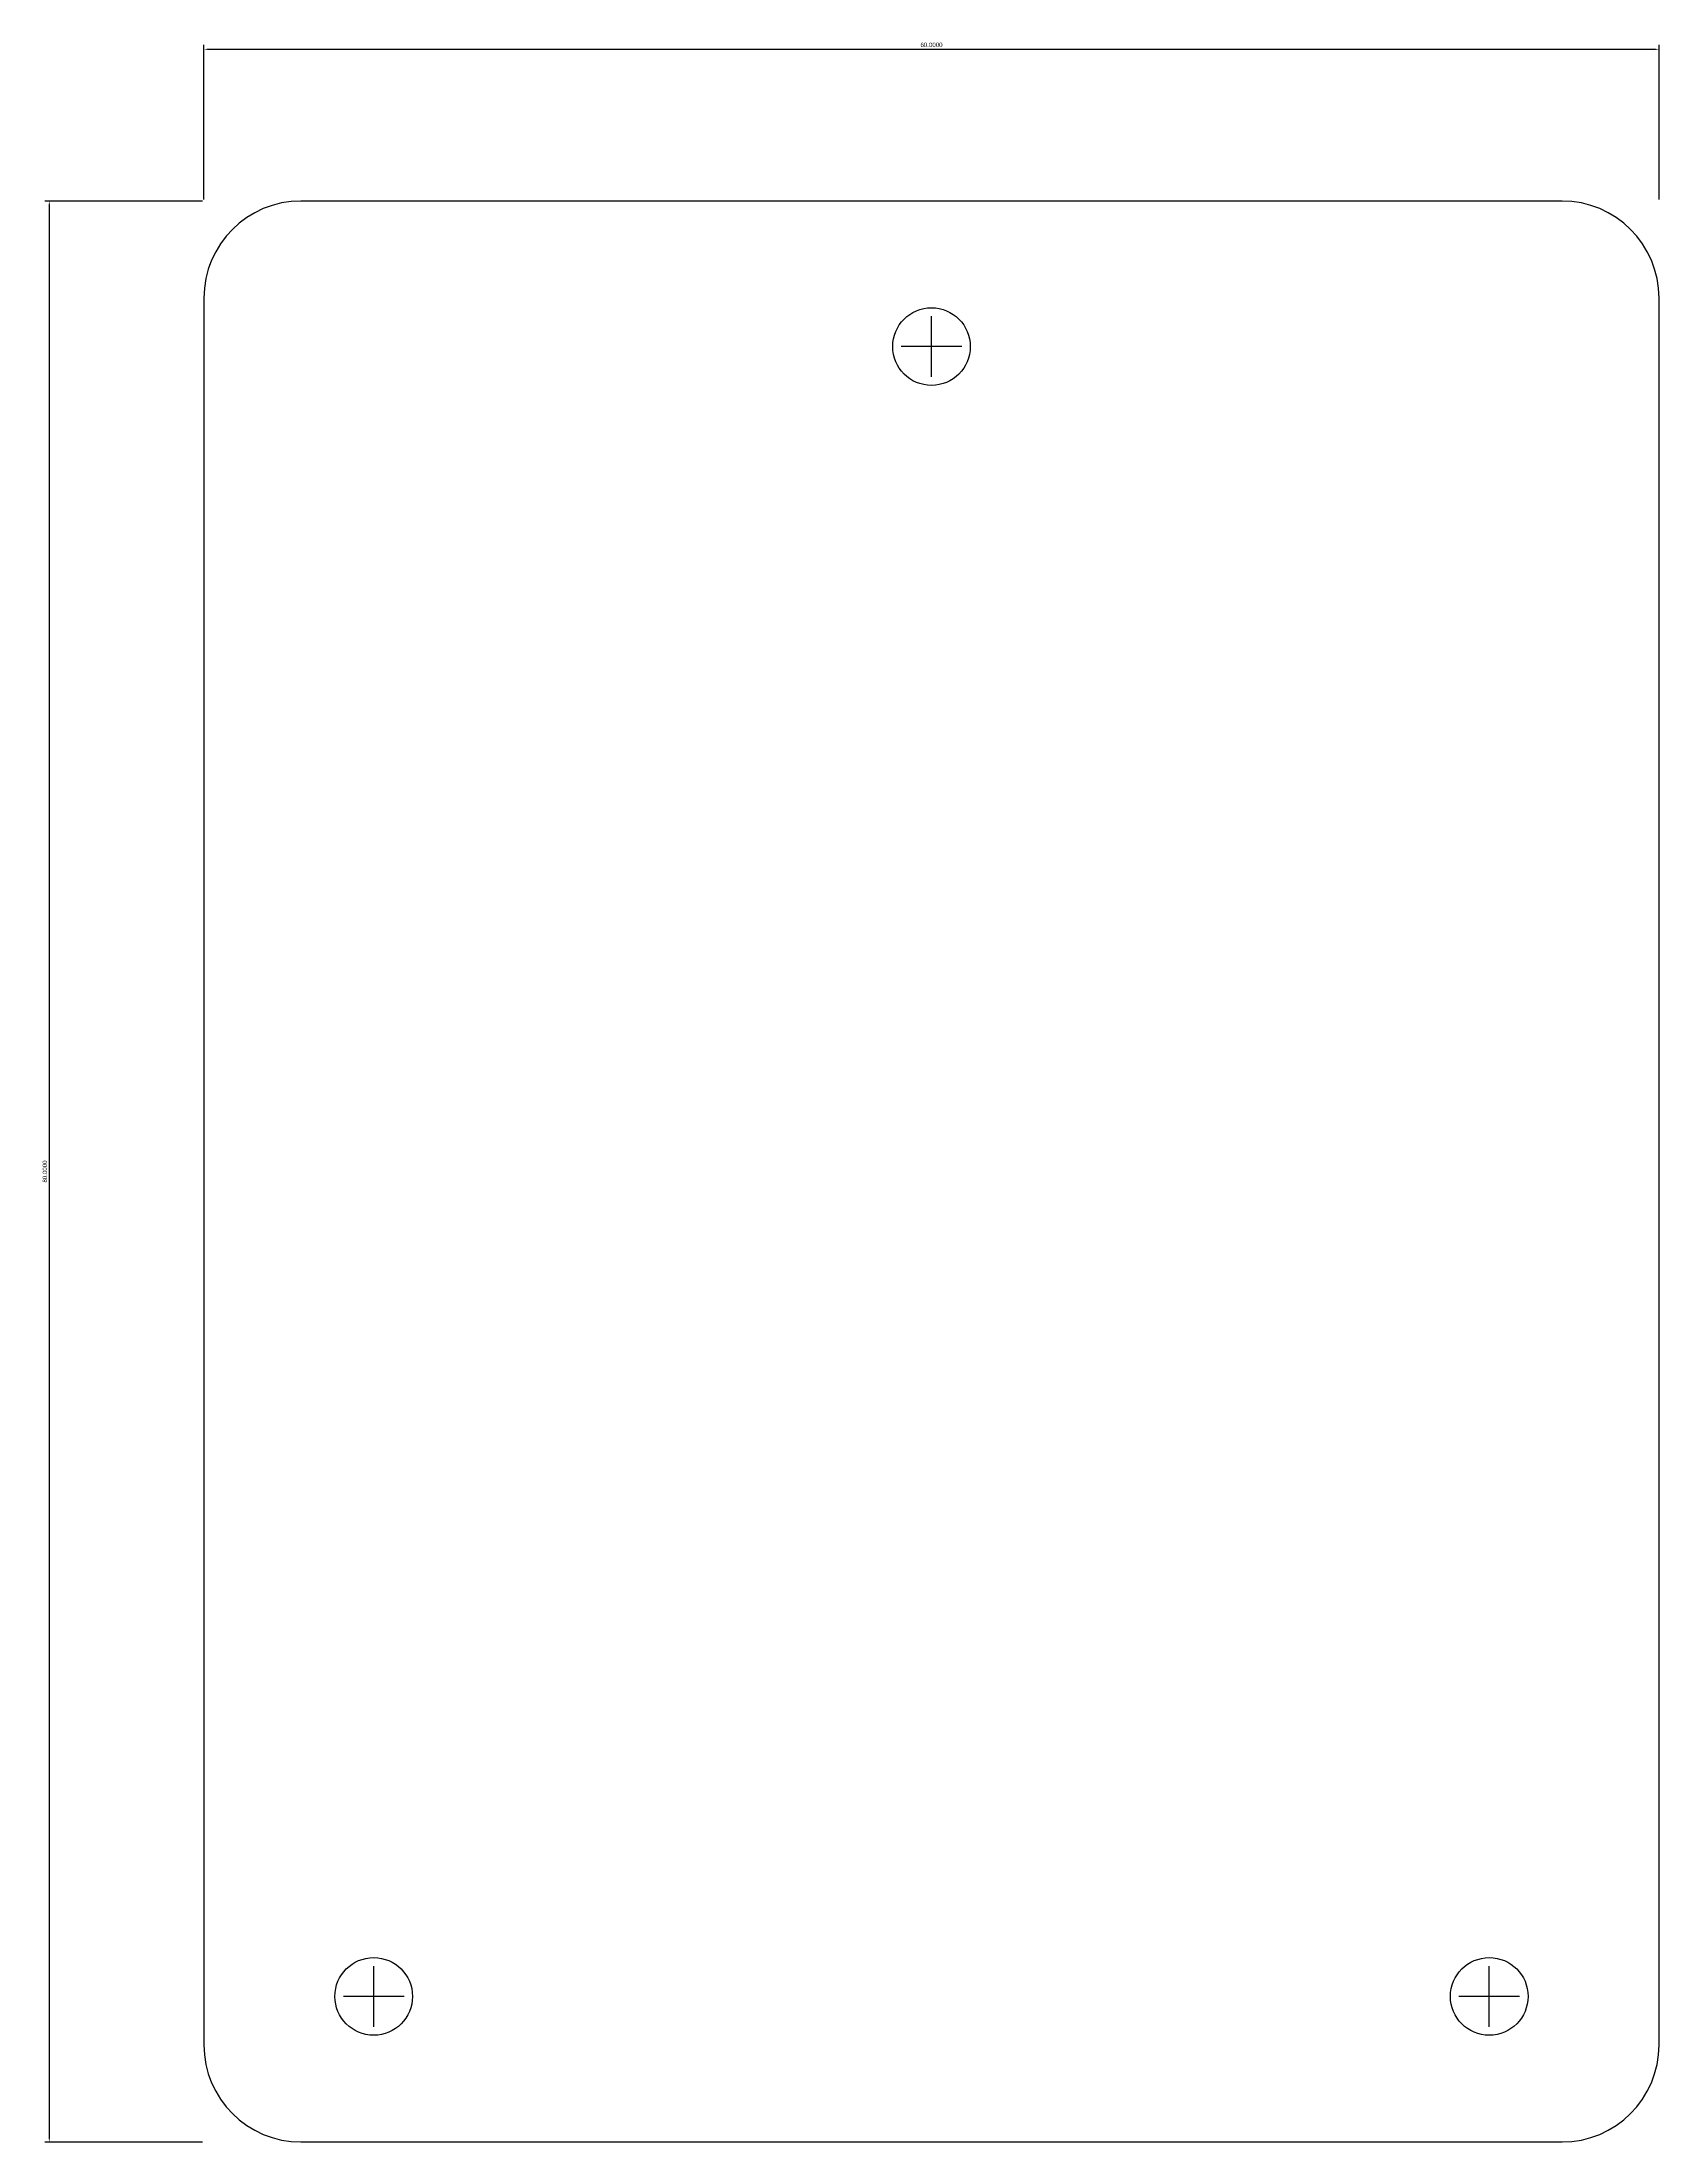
# Model space of a CAD drawing. Header units: millimetres. Extents: x 18 to 194, y 20 to 260.
# Drawn here: x 17.8 to 84.4, y 134.7 to 221.2 of the extents above; entities that cross this region are included whole.
import ezdxf

# ---------------------------------------------------------------- set-up
doc = ezdxf.new("R2010")
doc.units = ezdxf.units.MM
doc.header["$MEASUREMENT"] = 0
doc.layers.get('0').update_dxf_attribs({"true_color": 0xffffff})
doc.layers.get('Defpoints').update_dxf_attribs({"true_color": 0xffffff})
doc.styles.add('QCADDimTextStyle', font='')
doc.styles.get('QCADDimTextStyle').set_extended_font_data('Arial')
doc.dimstyles.new('QCADDimStyle', dxfattribs={"dimtxt": 0.18, "dimasz": 0.18, "dimexe": 0.18, "dimexo": 0.0625, "dimgap": 0.09, "dimtad": 1, "dimtoh": 1, "dimdec": 4, "dimzin": 0, "dimdsep": 46, "dimtxsty": 'QCADDimTextStyle', "dimcen": 0.09, "dimadec": 0, "dimazin": 0, "dimtfac": 1, "dimtdec": 4, "dimtofl": 0, "dimtmove": 0, "dimatfit": 3, "dimfxl": 1, "dimtolj": 1, "dimtzin": 0, "dimarcsym": 0})

# ---------------------------------------------------------------- blocks, each defined once
blk = doc.blocks.new('*D4')
at = {"color": 0, "lineweight": -2}
for p, q in [((24.433, 214.723), (24.433, 221.094)), ((24.613, 220.914), (84.253, 220.914)), ((84.433, 214.723), (84.433, 221.094))]:
    blk.add_line(p, q, dxfattribs=at)
at = {"color": 0}
for points in [[(24.613, 220.944), (24.613, 220.884), (24.433, 220.914)], [(84.253, 220.884), (84.253, 220.944), (84.433, 220.914)]]:
    blk.add_solid(points, dxfattribs=at)
at = {"layer": 'Defpoints', "color": 0}
for p in [(84.433, 220.914), (24.433, 214.66), (84.433, 214.66)]:
    blk.add_point(p, dxfattribs=at)
at = {"color": 0, "insert": (54.433, 221.096), "char_height": 0.18, "attachment_point": 5, "style": 'QCADDimTextStyle'}
blk.add_mtext('\\A1;60.0000', dxfattribs=at)
blk = doc.blocks.new('*D5')
at = {"color": 0, "lineweight": -2}
for p, q in [((24.37, 214.66), (17.873, 214.66)), ((18.053, 214.48), (18.053, 134.84)), ((24.37, 134.66), (17.873, 134.66))]:
    blk.add_line(p, q, dxfattribs=at)
at = {"color": 0}
for points in [[(18.083, 214.48), (18.023, 214.48), (18.053, 214.66)], [(18.023, 134.84), (18.083, 134.84), (18.053, 134.66)]]:
    blk.add_solid(points, dxfattribs=at)
at = {"layer": 'Defpoints', "color": 0}
for p in [(24.433, 214.66), (18.053, 134.66), (24.433, 134.66)]:
    blk.add_point(p, dxfattribs=at)
at = {"color": 0, "insert": (17.871, 174.66), "char_height": 0.18, "attachment_point": 5, "rotation": 90, "style": 'QCADDimTextStyle'}
blk.add_mtext('\\A1;80.0000', dxfattribs=at)

msp = doc.modelspace()

# ---------------------------------------------------------------- linework, layer by layer
for p, q in [((80.43254, 214.66033), (28.43254, 214.66033)), ((24.43254, 210.66033), (24.43254, 138.66033)), ((84.43254, 138.66033), (84.43254, 210.66033)), ((54.43254, 207.41033), (54.43254, 209.91033)), ((55.68254, 208.66033), (53.18254, 208.66033)), ((31.43254, 139.41033), (31.43254, 141.91033)), ((77.43254, 139.41033), (77.43254, 141.91033)), ((32.68254, 140.66033), (30.18254, 140.66033)), ((78.68254, 140.66033), (76.18254, 140.66033)), ((28.43254, 134.66033), (80.43254, 134.66033))]:
    msp.add_line(p, q)
for centre in [(54.43254, 208.66033), (31.43254, 140.66033), (77.43254, 140.66033)]:
    msp.add_circle(centre, 1.6)
for centre, start, end in [((28.43254, 210.66033), 90, 180), ((80.43254, 210.66033), 0, 90), ((28.43254, 138.66033), 180, 270), ((80.43254, 138.66033), 270, 0)]:
    msp.add_arc(centre, 4, start, end)

# ---------------------------------------------------------------- dimensions: what is measured, and where the dimension line sits
dim = msp.add_linear_dim(base=(84.43254, 220.91373), p1=(24.43254, 214.66033), p2=(84.43254, 214.66033), dimstyle='QCADDimStyle', override={"dimclrd": 0, "dimclre": 0, "dimclrt": 0, "dimtmove": 2})
dim.commit()
dim.dimension.update_dxf_attribs({"geometry": '*D4', "text_midpoint": (54.43254, 221.09557)})
dim = msp.add_linear_dim(base=(18.05284, 134.66033), p1=(24.43254, 214.66033), p2=(24.43254, 134.66033), angle=90, dimstyle='QCADDimStyle', override={"dimclrd": 0, "dimclre": 0, "dimclrt": 0, "dimtmove": 2})
dim.commit()
dim.dimension.update_dxf_attribs({"geometry": '*D5', "text_midpoint": (17.871, 174.66033)})

doc.saveas('drawing.dxf')
